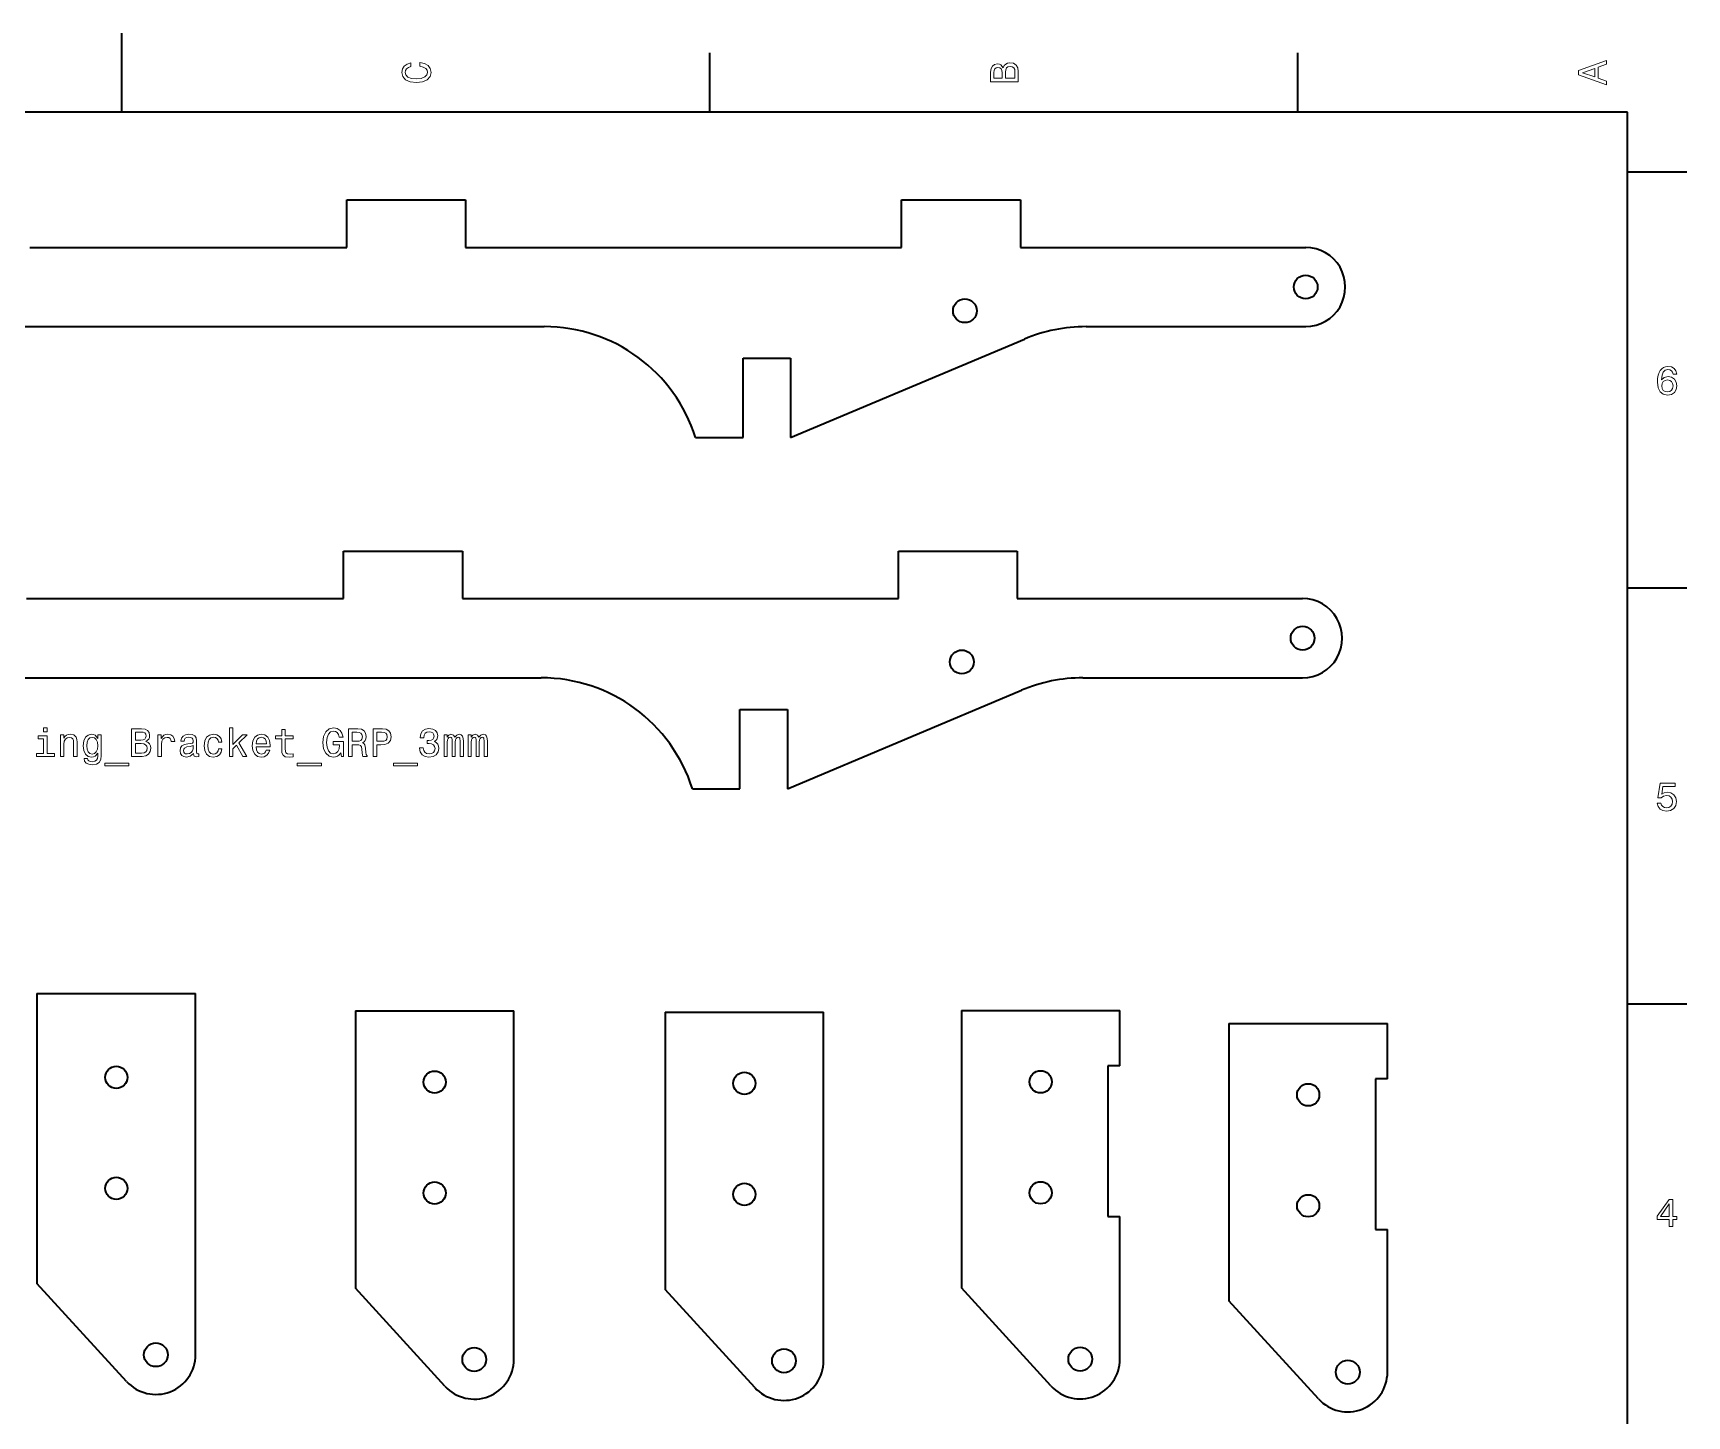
# Model space of a CAD drawing. Extents: x 0 to 400, y 0 to 350.
# Drawn here: x 188.8 to 397.5, y 175.5 to 350 of the extents above; entities that cross this region are included whole.
import ezdxf

# ---------------------------------------------------------------- set-up
doc = ezdxf.new("R2010")
doc.units = 0

msp = doc.modelspace()

# ---------------------------------------------------------------- linework, layer by layer
at = {"color": 7, "lineweight": 35}
for p, q in [((200, 340), (200, 350)), ((274.200012, 340), (274.200012, 347.5)), ((348.399994, 340), (348.399994, 347.5)), ((390, 340), (10, 340)), ((390, 10), (390, 340)), ((390, 332.5), (397.5, 332.5)), ((228.396164, 328.960968), (243.396164, 328.960968)), ((228.396164, 322.960968), (228.396164, 328.960968)), ((243.396164, 328.960968), (243.396164, 322.960968)), ((298.396179, 328.960968), (313.396179, 328.960968)), ((298.396179, 322.960968), (298.396179, 328.960968)), ((313.396179, 328.960968), (313.396179, 322.960968)), ((188.396164, 322.960968), (228.396164, 322.960968)), ((243.396164, 322.960968), (298.396179, 322.960968)), ((313.396179, 322.960968), (349.396179, 322.960968)), ((163.474945, 312.960968), (253.317383, 312.960968)), ((284.396179, 298.960968), (313.923828, 311.393677)), ((321.684998, 312.960968), (349.396179, 312.960968)), ((278.396179, 298.960968), (278.396179, 308.960968)), ((278.396179, 308.960968), (284.396179, 308.960968)), ((284.396179, 308.960968), (284.396179, 298.960968)), ((272.396179, 298.960968), (278.396179, 298.960968)), ((228.007401, 284.6474), (243.007401, 284.6474)), ((228.007401, 278.6474), (228.007401, 284.6474)), ((243.007401, 284.6474), (243.007401, 278.6474)), ((298.007385, 284.6474), (313.007385, 284.6474)), ((298.007385, 278.6474), (298.007385, 284.6474)), ((313.007385, 284.6474), (313.007385, 278.6474)), ((390, 280), (397.5, 280)), ((188.007401, 278.6474), (228.007401, 278.6474)), ((243.007401, 278.6474), (298.007385, 278.6474)), ((313.007385, 278.6474), (349.007385, 278.6474)), ((163.086182, 268.6474), (252.928619, 268.6474)), ((321.296204, 268.6474), (349.007385, 268.6474)), ((284.007385, 254.647385), (313.535095, 267.080078)), ((278.007385, 254.647385), (278.007385, 264.6474)), ((278.007385, 264.6474), (284.007385, 264.6474)), ((284.007385, 264.6474), (284.007385, 254.647385)), ((272.007385, 254.647385), (278.007385, 254.647385)), ((189.311066, 228.830444), (189.311066, 192.230438)), ((189.311066, 228.830444), (209.311066, 228.830444)), ((209.311066, 183.230438), (209.311066, 228.830444)), ((390, 227.5), (397.5, 227.5)), ((229.481384, 226.636642), (229.481384, 191.636642)), ((229.481384, 226.636642), (249.481384, 226.636642)), ((249.481384, 182.636642), (249.481384, 226.636642)), ((268.566071, 226.472717), (268.566071, 191.472717)), ((268.566071, 226.472717), (288.566071, 226.472717)), ((288.566071, 182.472717), (288.566071, 226.472717)), ((305.946594, 226.669785), (305.946594, 191.669785)), ((305.946594, 226.669785), (325.946594, 226.669785)), ((325.946594, 219.669785), (325.946594, 226.669785)), ((339.712799, 225.030655), (339.712799, 190.030655)), ((339.712799, 225.030655), (359.712799, 225.030655)), ((359.712799, 218.030655), (359.712799, 225.030655)), ((324.446594, 219.669785), (324.446594, 200.669785)), ((325.946594, 219.669785), (324.446594, 219.669785)), ((358.212799, 218.030655), (358.212799, 199.030655)), ((359.712799, 218.030655), (358.212799, 218.030655)), ((324.446594, 200.669785), (325.946594, 200.669785)), ((325.946594, 182.669785), (325.946594, 200.669785)), ((358.212799, 199.030655), (359.712799, 199.030655)), ((359.712799, 181.030655), (359.712799, 199.030655)), ((200.620422, 179.857147), (189.311066, 192.230438)), ((240.790741, 179.263351), (229.481384, 191.636642)), ((279.875427, 179.099426), (268.566071, 191.472717)), ((317.255951, 179.296494), (305.946594, 191.669785)), ((351.022156, 177.657364), (339.712799, 190.030655))]:
    msp.add_line(p, q, dxfattribs=at)
at = {"color": 7, "lineweight": 13}
for points in [[(387.333221, 343.466858), (387.333221, 343.930847), (386.304413, 344.299011), (386.304413, 345.695984), (387.333221, 346.064117), (387.333221, 346.538177), (383.828186, 345.257202), (383.828186, 344.742798)], [(237.632065, 345.817017), (238.055695, 345.716156), (238.358292, 345.549713), (238.544891, 345.317719), (238.605408, 345.04541), (238.514618, 344.71759), (238.242294, 344.460388), (237.798492, 344.28891), (237.183212, 344.233429), (236.572983, 344.28891), (236.12413, 344.455353), (235.851807, 344.712555), (235.755981, 345.04541), (235.806412, 345.287476), (235.947617, 345.494232), (236.174561, 345.65564), (236.487244, 345.766571), (236.487244, 346.245697), (236.008133, 346.094391), (235.645035, 345.832153), (235.418076, 345.47406), (235.337387, 345.04541), (235.46347, 344.510803), (235.816498, 344.102325), (236.396469, 343.840057), (237.183212, 343.749298), (237.969955, 343.840057), (238.549927, 344.102325), (238.90799, 344.510803), (239.029037, 345.04541), (238.933212, 345.514404), (238.665924, 345.89267), (238.227158, 346.159943), (237.632065, 346.301147)], [(311.242004, 345.630402), (310.949493, 345.983429), (310.752808, 346.074219), (310.510742, 346.104462), (310.132477, 346.03891), (309.860168, 345.842224), (309.693726, 345.524506), (309.633209, 345.080688), (309.633209, 343.835022), (313.133209, 343.835022), (313.133209, 345.151306), (313.062592, 345.620331), (312.855835, 345.968292), (312.528015, 346.18515), (312.084229, 346.260803), (311.786682, 346.215424), (311.539551, 346.094391), (311.358002, 345.897705)], [(311.085663, 344.984863), (311.085663, 344.299011), (310.051788, 344.299011), (310.051788, 345.025208), (310.082062, 345.297546), (310.172821, 345.489197), (310.329163, 345.605194), (310.561157, 345.645538), (310.793152, 345.600159), (310.954529, 345.479126), (311.055389, 345.272339)], [(312.71463, 345.095825), (312.71463, 344.299011), (311.509277, 344.299011), (311.509277, 345.050446), (311.544586, 345.368164), (311.650513, 345.595093), (311.832062, 345.731262), (312.094299, 345.776672), (312.371674, 345.731262), (312.563324, 345.605194), (312.679321, 345.393372)], [(385.875732, 344.460388), (384.332489, 345), (385.875732, 345.539642)], [(396.210388, 306.973694), (396.114563, 307.382202), (395.89267, 307.684784), (395.549713, 307.876434), (395.105927, 307.941986), (394.80835, 307.906677), (394.551147, 307.810883), (394.324219, 307.654541), (394.132568, 307.432617), (393.981262, 307.155243), (393.870331, 306.817352), (393.799713, 306.418945), (393.779541, 305.970093), (393.860229, 305.253967), (394.107361, 304.734497), (394.505768, 304.421814), (395.050446, 304.315918), (395.539642, 304.406677), (395.912842, 304.643738), (396.154907, 305.016937), (396.240631, 305.490997), (396.154907, 305.970093), (395.922913, 306.338257), (395.56485, 306.570251), (395.121033, 306.65094), (394.641937, 306.550049), (394.283875, 306.262604), (394.359528, 306.817352), (394.520905, 307.215759), (394.768005, 307.452789), (395.110962, 307.533508), (395.363129, 307.493134), (395.554749, 307.387238), (395.680847, 307.210724), (395.746399, 306.973694)], [(395.751434, 305.485931), (395.695984, 305.168213), (395.554749, 304.926147), (395.32782, 304.764771), (395.04541, 304.714325), (394.747833, 304.764771), (394.520905, 304.921112), (394.374634, 305.163177), (394.329254, 305.480896), (394.3797, 305.793579), (394.520905, 306.030609), (394.752899, 306.181915), (395.065582, 306.237396), (395.337891, 306.181915), (395.554749, 306.035645), (395.695984, 305.798615)], [(190.590057, 259.101349), (190.590057, 261.345581), (189.450287, 261.345581), (189.450287, 260.967346), (190.146255, 260.967346), (190.146255, 259.101349), (189.238464, 259.101349), (189.238464, 258.728149), (191.507919, 258.728149), (191.507919, 259.101349)], [(190.605179, 262.349182), (190.136169, 262.349182), (190.136169, 261.844879), (190.605179, 261.844879)], [(192.26944, 258.728149), (192.713257, 258.728149), (192.713257, 260.291565), (192.758636, 260.649628), (192.904892, 260.911865), (193.131836, 261.073242), (193.434433, 261.133759), (193.676514, 261.083344), (193.827805, 260.947174), (193.903458, 260.720215), (193.928665, 260.417633), (193.928665, 258.728149), (194.372467, 258.728149), (194.372467, 260.508423), (194.352295, 260.866486), (194.26152, 261.164032), (193.963974, 261.436371), (193.5, 261.532196), (193.242798, 261.496887), (193.025925, 261.401062), (192.839325, 261.239685), (192.693085, 261.022827), (192.693085, 261.436371), (192.26944, 261.436371)], [(197.413544, 258.849182), (197.413544, 261.436371), (196.989899, 261.436371), (196.989899, 260.997589), (196.641922, 261.396027), (196.430115, 261.496887), (196.193085, 261.532196), (195.764404, 261.431305), (195.431549, 261.148895), (195.214691, 260.695007), (195.139038, 260.084778), (195.214691, 259.469513), (195.431549, 259.015625), (195.764404, 258.728149), (196.193085, 258.632324), (196.43515, 258.667633), (196.636887, 258.758423), (196.989899, 259.141693), (196.989899, 258.758423), (196.949554, 258.455811), (196.838608, 258.238953), (196.626801, 258.112885), (196.309067, 258.067474), (196.031693, 258.097748), (195.835007, 258.173401), (195.719009, 258.304504), (195.683716, 258.481018), (195.255035, 258.481018), (195.255035, 258.460846), (195.320602, 258.138092), (195.522324, 257.896027), (195.845093, 257.739685), (196.283859, 257.684204), (196.80835, 257.759857), (197.156342, 257.97168), (197.353027, 258.339813)], [(195.597977, 260.084778), (195.643372, 260.53363), (195.779541, 260.866486), (195.991348, 261.063171), (196.273773, 261.133759), (196.57132, 261.063171), (196.793213, 260.866486), (196.929382, 260.53363), (196.979828, 260.084778), (196.929382, 259.625854), (196.793213, 259.298035), (196.57132, 259.096313), (196.273773, 259.030731), (195.991348, 259.096313), (195.779541, 259.298035), (195.643372, 259.63089)], [(203.051865, 260.619354), (203.404892, 260.911865), (203.495667, 261.108551), (203.525925, 261.350616), (203.460358, 261.728882), (203.263672, 262.00119), (202.945953, 262.167633), (202.502151, 262.228149), (201.25647, 262.228149), (201.25647, 258.728149), (202.572754, 258.728149), (203.041779, 258.798767), (203.389771, 259.005524), (203.606628, 259.333344), (203.682266, 259.77713), (203.636871, 260.074677), (203.515839, 260.321808), (203.319153, 260.503357)], [(202.406326, 260.775696), (201.720459, 260.775696), (201.720459, 261.80957), (202.446686, 261.80957), (202.719009, 261.779297), (202.91066, 261.688538), (203.026642, 261.532196), (203.066986, 261.300201), (203.021606, 261.068207), (202.900574, 260.90683), (202.693787, 260.805969)], [(204.579956, 258.728149), (205.023773, 258.728149), (205.023773, 260.276428), (205.069153, 260.649628), (205.205322, 260.916901), (205.427216, 261.078308), (205.724777, 261.133759), (205.946686, 261.09848), (206.113098, 260.997589), (206.213959, 260.826141), (206.249268, 260.594147), (206.69812, 260.594147), (206.637604, 261.002655), (206.471176, 261.295166), (206.193787, 261.47168), (205.815552, 261.532196), (205.55835, 261.491852), (205.336441, 261.390961), (205.139755, 261.219513), (204.983429, 260.987518), (204.983429, 261.436371), (204.579956, 261.436371)], [(209.05835, 259.081177), (209.05835, 259.06604), (209.083557, 258.894562), (209.15921, 258.773529), (209.476929, 258.677704), (209.72406, 258.718048), (209.72406, 259.061005), (209.618149, 259.045868), (209.476929, 259.11142), (209.451721, 259.313171), (209.451721, 260.715179), (209.391205, 261.073242), (209.214691, 261.325409), (208.907043, 261.476715), (208.473328, 261.532196), (208.049698, 261.47168), (207.73703, 261.300201), (207.540344, 261.032898), (207.474777, 260.679871), (207.474777, 260.649628), (207.873184, 260.649628), (207.908493, 260.86142), (208.01944, 261.012726), (208.201004, 261.103516), (208.458206, 261.138824), (208.705322, 261.113586), (208.881836, 261.037933), (208.987747, 260.90683), (209.023041, 260.725281), (209.002869, 260.513458), (208.92218, 260.407532), (208.720459, 260.357117), (208.342209, 260.316772), (207.908493, 260.225983), (207.600861, 260.064606), (207.419296, 259.812439), (207.363831, 259.43924), (207.414261, 259.106384), (207.570587, 258.859283), (207.822754, 258.702942), (208.170746, 258.647461), (208.639755, 258.753357)], [(212.210358, 260.538666), (212.649124, 260.538666), (212.55835, 260.942139), (212.341492, 261.259857), (212.003601, 261.456543), (211.564835, 261.532196), (211.080688, 261.431305), (210.712524, 261.148895), (210.48053, 260.689972), (210.399841, 260.074677), (210.475494, 259.464447), (210.702438, 259.010559), (211.060516, 258.728149), (211.549698, 258.632324), (211.983414, 258.707977), (212.32132, 258.9198), (212.553299, 259.252655), (212.654175, 259.696442), (212.23053, 259.696442), (212.154892, 259.414032), (212.013672, 259.202209), (211.811951, 259.071075), (211.564835, 259.030731), (211.257202, 259.096313), (211.035294, 259.298035), (210.899124, 259.625854), (210.853729, 260.089813), (210.899124, 260.543701), (211.040344, 260.871521), (211.267273, 261.073242), (211.564835, 261.14386), (211.827087, 261.09848), (212.023773, 260.982483), (212.154892, 260.790833)], [(213.582123, 258.728149), (214.025925, 258.728149), (214.025925, 259.681305), (214.489899, 260.130157), (215.286728, 258.728149), (215.786011, 258.728149), (214.792496, 260.437805), (215.811218, 261.436371), (215.251434, 261.436371), (214.025925, 260.215912), (214.025925, 262.349182), (213.582123, 262.349182)], [(216.945953, 259.953644), (218.721161, 259.953644), (218.726212, 260.160431), (218.645523, 260.740387), (218.423615, 261.174103), (218.070587, 261.436371), (217.601578, 261.532196), (217.142639, 261.431305), (216.789612, 261.148895), (216.562668, 260.689972), (216.481979, 260.084778), (216.557617, 259.464447), (216.784576, 259.010559), (217.132553, 258.728149), (217.586441, 258.632324), (217.979813, 258.697876), (218.302582, 258.869354), (218.539612, 259.141693), (218.675781, 259.504791), (218.237015, 259.504791), (218.14624, 259.30307), (218.015121, 259.151794), (217.641922, 259.030731), (217.354462, 259.086212), (217.137604, 259.262726), (216.996384, 259.550201), (216.945953, 259.938538)], [(216.945953, 260.326843), (217.001434, 260.674835), (217.137604, 260.932037), (217.34436, 261.088379), (217.616699, 261.14386), (217.884003, 261.088379), (218.090759, 260.932037), (218.216843, 260.674835), (218.262238, 260.326843)], [(220.188751, 260.967346), (220.188751, 259.610718), (220.219009, 259.171967), (220.360214, 258.869354), (220.642639, 258.692841), (221.12175, 258.632324), (221.64624, 258.657532), (221.64624, 259.040833), (221.262955, 259.010559), (220.914978, 259.050903), (220.728378, 259.177002), (220.647675, 259.388824), (220.632553, 259.686371), (220.632553, 260.967346), (221.64624, 260.967346), (221.64624, 261.345581), (220.632553, 261.345581), (220.632553, 262.13736), (220.188751, 262.13736), (220.188751, 261.345581), (219.42218, 261.345581), (219.42218, 260.967346)], [(227.632553, 259.197174), (227.718292, 258.728149), (227.970444, 258.728149), (227.970444, 260.619354), (226.694504, 260.619354), (226.694504, 260.190674), (227.481262, 260.190674), (227.481262, 260.160431), (227.420731, 259.696442), (227.259354, 259.353516), (227.012238, 259.136658), (226.70459, 259.06604), (226.361664, 259.15683), (226.09436, 259.429169), (225.922897, 259.877991), (225.862381, 260.493286), (225.917847, 261.103516), (226.089325, 261.552368), (226.361664, 261.824677), (226.729813, 261.920502), (226.981964, 261.870087), (227.188751, 261.728882), (227.340042, 261.491852), (227.425781, 261.174103), (227.925049, 261.174103), (227.79393, 261.658264), (227.546814, 262.021362), (227.198837, 262.243286), (226.760071, 262.323975), (226.18515, 262.197876), (225.751434, 261.829742), (225.474045, 261.249756), (225.378235, 260.478149), (225.474045, 259.701508), (225.751434, 259.121521), (226.159927, 258.753357), (226.674332, 258.632324), (226.961792, 258.672668), (227.219009, 258.773529), (227.440903, 258.950043)], [(228.621033, 258.728149), (229.090042, 258.728149), (229.090042, 260.205811), (229.569153, 260.205811), (229.92218, 260.190674), (230.144073, 260.120087), (230.265106, 259.953644), (230.315552, 259.656097), (230.340759, 259.202209), (230.371033, 258.904663), (230.431549, 258.728149), (230.96109, 258.728149), (230.96109, 258.823975), (230.845093, 258.965179), (230.804749, 259.227417), (230.76944, 259.792267), (230.683701, 260.210846), (230.567719, 260.34198), (230.386154, 260.437805), (230.587891, 260.563873), (230.729095, 260.740387), (230.81987, 260.962311), (230.850128, 261.229584), (230.779526, 261.653229), (230.577789, 261.970947), (230.244934, 262.162598), (229.791046, 262.228149), (228.621033, 262.228149)], [(229.659927, 261.799469), (229.96756, 261.769226), (230.184418, 261.673401), (230.320587, 261.496887), (230.365982, 261.219513), (230.315552, 260.927002), (230.179382, 260.750488), (229.947388, 260.659698), (229.629669, 260.634491), (229.090042, 260.634491), (229.090042, 261.799469)], [(231.71756, 258.728149), (232.181549, 258.728149), (232.181549, 260.205811), (232.695953, 260.205811), (233.215393, 260.231018), (233.628937, 260.407532), (233.89624, 260.750488), (233.987015, 261.219513), (233.916412, 261.653229), (233.714691, 261.970947), (233.381836, 262.162598), (232.927948, 262.228149), (231.71756, 262.228149)], [(232.801849, 261.799469), (233.104446, 261.769226), (233.326355, 261.673401), (233.457474, 261.496887), (233.502869, 261.219513), (233.452423, 260.927002), (233.316269, 260.750488), (233.084274, 260.659698), (232.766556, 260.634491), (232.181549, 260.634491), (232.181549, 261.799469)], [(237.58284, 259.827576), (237.58284, 259.792267), (237.663544, 259.308105), (237.900574, 258.945007), (238.273773, 258.713013), (238.768005, 258.627289), (239.292496, 258.713013), (239.685867, 258.934937), (239.938019, 259.287933), (240.028809, 259.741852), (239.988464, 260.039398), (239.877502, 260.281464), (239.695953, 260.468048), (239.453888, 260.604218), (239.781693, 260.876556), (239.897675, 261.310272), (239.822037, 261.703644), (239.605179, 262.00119), (239.252151, 262.187805), (238.768005, 262.253357), (238.314117, 262.172668), (237.966125, 261.950775), (237.739182, 261.597748), (237.663544, 261.128723), (237.663544, 261.093414), (238.112381, 261.093414), (238.152725, 261.416199), (238.283844, 261.648193), (238.495667, 261.789398), (238.793213, 261.839813), (239.055466, 261.799469), (239.247101, 261.693573), (239.363098, 261.522095), (239.408493, 261.2901), (239.363098, 261.042999), (239.242065, 260.876556), (239.030243, 260.775696), (238.742783, 260.745453), (238.546097, 260.750488), (238.546097, 260.352081), (238.793213, 260.362152), (239.110931, 260.316772), (239.347961, 260.19574), (239.489182, 259.999054), (239.539612, 259.741852), (239.484131, 259.449341), (239.337891, 259.232483), (239.105896, 259.096313), (238.798264, 259.050903), (238.48053, 259.101349), (238.24855, 259.252655), (238.102295, 259.49472), (238.046814, 259.827576)], [(240.669312, 258.728149), (241.077805, 258.728149), (241.077805, 260.538666), (241.103027, 260.811005), (241.178665, 261.00769), (241.294662, 261.123688), (241.445953, 261.169067), (241.566986, 261.128723), (241.64769, 261.027863), (241.688034, 260.856384), (241.703156, 260.629456), (241.703156, 258.728149), (242.086456, 258.728149), (242.086456, 260.538666), (242.111664, 260.805969), (242.187317, 261.002655), (242.30835, 261.123688), (242.459656, 261.169067), (242.580688, 261.128723), (242.661377, 261.027863), (242.711807, 260.629456), (242.711807, 258.728149), (243.1203, 258.728149), (243.1203, 260.599182), (243.095093, 260.987518), (243.014404, 261.285065), (242.853027, 261.466614), (242.590759, 261.532196), (242.283142, 261.431305), (242.046112, 261.138824), (241.859497, 261.42627), (241.546814, 261.532196), (241.259369, 261.431305), (241.062683, 261.148895), (241.062683, 261.436371), (240.669312, 261.436371)], [(243.705322, 258.728149), (244.113831, 258.728149), (244.113831, 260.538666), (244.139038, 260.811005), (244.214691, 261.00769), (244.330688, 261.123688), (244.481995, 261.169067), (244.603027, 261.128723), (244.683716, 261.027863), (244.72406, 260.856384), (244.739197, 260.629456), (244.739197, 258.728149), (245.122467, 258.728149), (245.122467, 260.538666), (245.14769, 260.805969), (245.223328, 261.002655), (245.344376, 261.123688), (245.495667, 261.169067), (245.616699, 261.128723), (245.697403, 261.027863), (245.747833, 260.629456), (245.747833, 258.728149), (246.156342, 258.728149), (246.156342, 260.599182), (246.131119, 260.987518), (246.05043, 261.285065), (245.889038, 261.466614), (245.626801, 261.532196), (245.319153, 261.431305), (245.082123, 261.138824), (244.895538, 261.42627), (244.582855, 261.532196), (244.29538, 261.431305), (244.098694, 261.148895), (244.098694, 261.436371), (243.705322, 261.436371)], [(202.517288, 259.146729), (201.720459, 259.146729), (201.720459, 260.352081), (202.471893, 260.352081), (202.789612, 260.316772), (203.016571, 260.210846), (203.152725, 260.029297), (203.19812, 259.767059), (203.152725, 259.489685), (203.026642, 259.298035), (202.814835, 259.182037)], [(209.007919, 259.67627), (208.947388, 259.414032), (208.786011, 259.212311), (208.543945, 259.081177), (208.246384, 259.035797), (208.054749, 259.061005), (207.918579, 259.141693), (207.83284, 259.282898), (207.807632, 259.479584), (207.827805, 259.656097), (207.908493, 259.782196), (208.231262, 259.923401), (208.639755, 259.983917), (209.007919, 260.10495)], [(197.867432, 257.890961), (197.867432, 257.537933), (200.903442, 257.537933), (200.903442, 257.890961)], [(222.155609, 257.890961), (222.155609, 257.537933), (225.19162, 257.537933), (225.19162, 257.890961)], [(234.299698, 257.890961), (234.299698, 257.537933), (237.335724, 257.537933), (237.335724, 257.890961)], [(393.749298, 252.82962), (393.860229, 252.416077), (394.107361, 252.093307), (394.470459, 251.891571), (394.934448, 251.815933), (395.443817, 251.906708), (395.842224, 252.153824), (396.094391, 252.547195), (396.190216, 253.051514), (396.104462, 253.520538), (395.862396, 253.888702), (395.484161, 254.125732), (394.994965, 254.211456), (394.61673, 254.15094), (394.324219, 253.984512), (394.465424, 254.927597), (395.998566, 254.927597), (395.998566, 255.341141), (394.127533, 255.341141), (393.850159, 253.485245), (394.253601, 253.485245), (394.546112, 253.722275), (394.919312, 253.807999), (395.242096, 253.752533), (395.489197, 253.591141), (395.645538, 253.344025), (395.701019, 253.026306), (395.645538, 252.708588), (395.484161, 252.461456), (395.23703, 252.305115), (394.919312, 252.249649), (394.652039, 252.284943), (394.445251, 252.40094), (394.293945, 252.582504), (394.218292, 252.82962)], [(395.277374, 199.416794), (395.731262, 199.416794), (395.731262, 200.284225), (396.23056, 200.284225), (396.23056, 200.687683), (395.731262, 200.687683), (395.731262, 202.841141), (395.272339, 202.841141), (393.739197, 200.728027), (393.739197, 200.284225), (395.277374, 200.284225)], [(394.162842, 200.687683), (395.277374, 202.256134), (395.277374, 200.687683)]]:
    msp.add_lwpolyline(points, close=True, dxfattribs=at)
at = {"color": 7, "lineweight": 35}
for centre, radius in [((349.396179, 317.960968), 1.5), ((306.396179, 314.960968), 1.5), ((349.007385, 273.6474), 1.5), ((306.007385, 270.6474), 1.5), ((199.311066, 218.230438), 1.4), ((239.481384, 217.636642), 1.4), ((278.566071, 217.472717), 1.4), ((315.946594, 217.669785), 1.4), ((349.712799, 216.030655), 1.4), ((199.311066, 204.230438), 1.4), ((239.481384, 203.636642), 1.4), ((278.566071, 203.472717), 1.4), ((315.946594, 203.669785), 1.4), ((349.712799, 202.030655), 1.4), ((204.311066, 183.230438), 1.5), ((244.481384, 182.636642), 1.5), ((283.566071, 182.472717), 1.5), ((320.946594, 182.669785), 1.5), ((354.712799, 181.030655), 1.5)]:
    msp.add_circle(centre, radius, dxfattribs=at)
for centre, radius, start, end in [((349.396179, 317.960968), 5, 269.999997, 90.000003), ((253.317383, 292.960968), 20, 17.457603, 90.000003), ((321.684998, 292.960968), 20, 90.000003, 112.833653), ((349.007385, 273.6474), 5, 269.999997, 90.000003), ((252.928619, 248.647385), 20, 17.457603, 90.000003), ((321.296204, 248.647385), 20, 90.000003, 112.833653), ((204.311066, 183.230438), 5, 222.427723, 360), ((244.481384, 182.636642), 5, 222.427723, 360), ((283.566071, 182.472717), 5, 222.427723, 360), ((320.946594, 182.669785), 5, 222.427723, 360), ((354.712799, 181.030655), 5, 222.427723, 360)]:
    msp.add_arc(centre, radius, start, end, dxfattribs=at)

doc.saveas('drawing.dxf')
